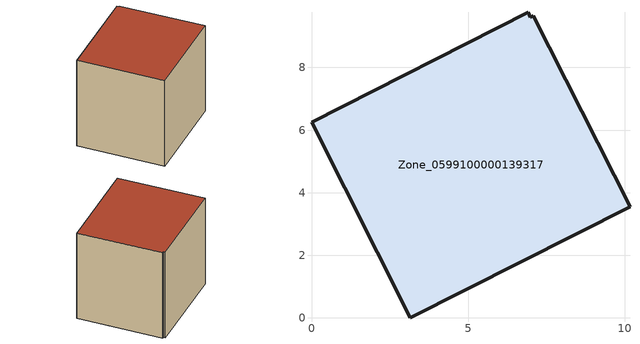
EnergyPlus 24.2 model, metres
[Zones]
Zone_0599100000139317
 floor ground (C_G): 6.93,9.77 6.99,9.61 7.08,9.65 10.17,3.56 3.16,0 0,6.25 z0
 wall outside (C_F): 3.16,0 10.17,3.56 7.08,9.65 6.99,9.61 6.93,9.77 0,6.25 3.16,0 z0:7.57
 roof outside (C_R): 6.99,9.61 6.93,9.77 0,6.25 3.16,0 10.17,3.56 7.08,9.65 z7.57
[BUILDING]
Pand.0599100000139317: North Axis=0; Terrain=City; Loads Convergence Tolerance Value=0.04; Temperature Convergence Tolerance Value=0.4; Solar Distribution=FullExterior; Maximum Number of Warmup Days=25; Minimum Number of Warmup Days=1
[Site:Location]
Rotterdam.The.Hague.AP_ZH_NLD Design_Conditions: Latitude=51.96; Longitude=4.45; Time Zone=1; Elevation=-4.5
[SITE:GROUNDTEMPERATURE:BUILDINGSURFACE]
18, 18, 18, 18, 18, 18, 18, 18, 18, 18, 18, 18
[MATERIAL] Thermal Absorptance=0.9; Solar Absorptance=0.7; Visible Absorptance=0.7
Name | Roughness | Thickness | Conductivity | Density | Specific Heat
G.TC.1946 | MediumSmooth | 0.15 | 1 | 540 | 1210
F.TC.1946 | Rough | 0.3 | 0.857143 | 1920 | 840
R.TC.1946 | MediumRough | 0.2 | 0.909091 | 1500 | 1000
[CONSTRUCTION]
C_G: G.TC.1946
C_F: F.TC.1946
C_R: R.TC.1946
[ZONE]
Zone_0599100000139317: Type=1; Multiplier=1; Ceiling Height=Autocalculate; Volume=Autocalculate; Floor Area=autocalculate; Part of Total Floor Area=Yes
[ZONEINFILTRATION:DESIGNFLOWRATE]
Infil_Zone_0599100000139317: Zone or ZoneList or Space or SpaceList=Zone_0599100000139317; Schedule=AlwaysOn; Design Flow Rate Calculation Method=Flow/Area; Flow Rate per Floor Area=0.003; Constant Term Coefficient=1; Temperature Term Coefficient=0; Velocity Term Coefficient=0; Velocity Squared Term Coefficient=0
[HVACTEMPLATE:ZONE:IDEALLOADSAIRSYSTEM]
Zone_0599100000139317: Maximum Heating Supply Air Temperature=50; Minimum Cooling Supply Air Temperature=13; Maximum Heating Supply Air Humidity Ratio=0.0156; Minimum Cooling Supply Air Humidity Ratio=0.0077; Heating Limit=NoLimit; Cooling Limit=NoLimit; Dehumidification Control Type=ConstantSensibleHeatRatio; Cooling Sensible Heat Ratio=0.7; Dehumidification Setpoint=60; Humidification Control Type=None; Humidification Setpoint=30; Outdoor Air Method=None; Outdoor Air Flow Rate per Person=0.00944; Outdoor Air Flow Rate per Zone Floor Area=0; Outdoor Air Flow Rate per Zone=0; Demand Controlled Ventilation Type=None; Outdoor Air Economizer Type=NoEconomizer; Heat Recovery Type=None; Sensible Heat Recovery Effectiveness=0.7; Latent Heat Recovery Effectiveness=0.65
[ZONECONTROL:THERMOSTAT]
ThermostatControl_Zone_0599100000139317: Zone or ZoneList=Zone_0599100000139317; Control Type Schedule=DualSetpointControlType; Control 1=Thermostat_Zone_0599100000139317; Temperature Difference Between Cutout And Setpoint=0
[THERMOSTATSETPOINT:DUALSETPOINT]
Thermostat_Zone_0599100000139317: Heating Setpoint Temperature Schedule=HeatingSetpoint_Zone_0599100000139317; Cooling Setpoint Temperature Schedule=CoolingSetpoint_Zone_0599100000139317
[SCHEDULE:COMPACT]
HeatingSetpoint_Zone_0599100000139317: Through: 12/31, For: AllDays, Until: 24:00, 21
CoolingSetpoint_Zone_0599100000139317: Through: 12/31, For: AllDays, Until: 24:00, 24
DualSetpointControlType: Through: 12/31, For: AllDays, Until: 24:00, 4
AlwaysOn: Through: 12/31, For: AllDays, Until: 24:00, 1
